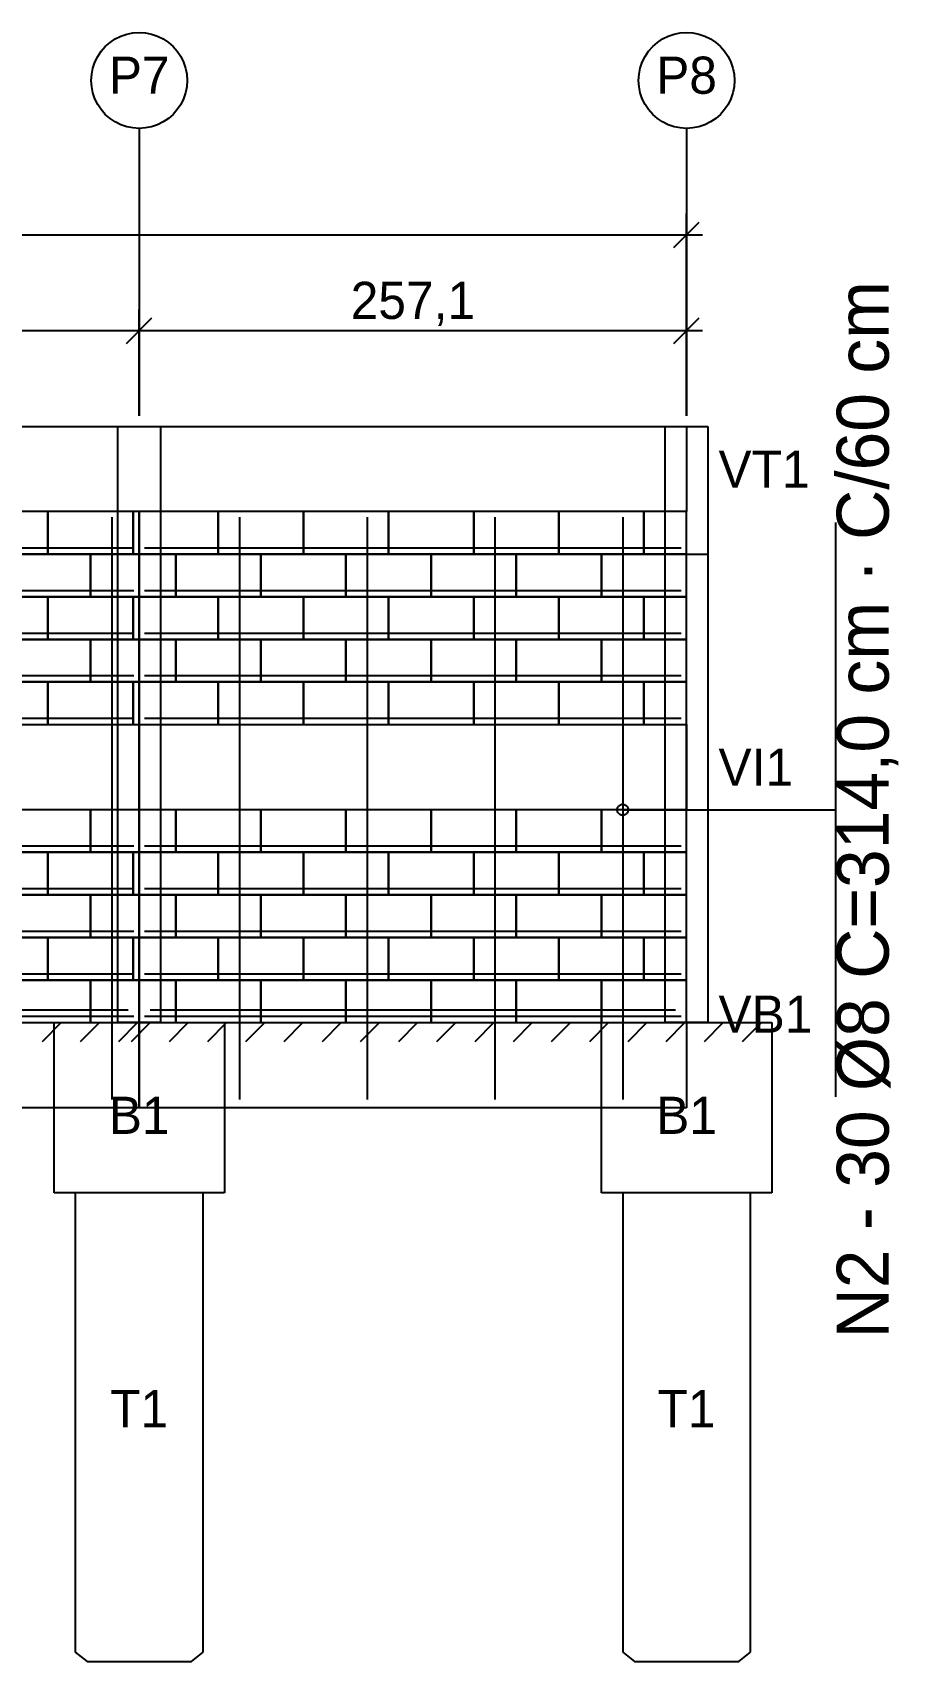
# Model space of a CAD drawing. Header units: millimetres. Extents: x 0 to 3648, y 0 to 594.
# Drawn here: x 3159.6 to 3240.9, y 319.7 to 472.7 of the extents above; entities that cross this region are included whole.
import ezdxf
from ezdxf.enums import TextEntityAlignment as Align

# ---------------------------------------------------------------- set-up
doc = ezdxf.new("R2010")
doc.units = ezdxf.units.MM
for name, color, linetype in [('ALVENARIA', 8, 'CONTINUOUS'), ('COTAS', 4, 'CONTINUOUS'), ('EIXOS', 6, 'CONTINUOUS'), ('FORMAS', 7, 'CONTINUOUS'), ('TEXTOS', 2, 'CONTINUOUS')]:
    doc.layers.add(name, color=color, linetype=linetype)

msp = doc.modelspace()

# ---------------------------------------------------------------- linework, layer by layer
at = {"layer": 'ALVENARIA'}
for p, q in [((3161.00005, 427.73883), (3153, 427.73883)), ((3161.00005, 423.73882), (3161.00005, 427.73883)), ((3169.0001, 427.73883), (3161.00005, 427.73883)), ((3161.00005, 427.73883), (3161.00005, 423.73882)), ((3169.0001, 423.73882), (3169.0001, 427.73883)), ((3169.57151, 427.73883), (3169.0001, 427.73883)), ((3169.0001, 427.73883), (3169.0001, 423.73882)), ((3169.57151, 423.73882), (3169.57151, 427.73883)), ((3177.00015, 427.73883), (3169.57151, 427.73883)), ((3169.57151, 427.73883), (3169.57151, 423.73882)), ((3177.00015, 423.73882), (3177.00015, 427.73883)), ((3184.99995, 427.73883), (3177.00015, 427.73883)), ((3177.00015, 427.73883), (3177.00015, 423.73882)), ((3184.99995, 423.73882), (3184.99995, 427.73883)), ((3193, 427.73883), (3184.99995, 427.73883)), ((3184.99995, 427.73883), (3184.99995, 423.73882)), ((3193, 423.73882), (3193, 427.73883)), ((3201.00005, 427.73883), (3193, 427.73883)), ((3193, 427.73883), (3193, 423.73882)), ((3201.00005, 423.73882), (3201.00005, 427.73883)), ((3209.0001, 427.73883), (3201.00005, 427.73883)), ((3201.00005, 427.73883), (3201.00005, 423.73882)), ((3209.0001, 423.73882), (3209.0001, 427.73883)), ((3217.00015, 427.73883), (3209.0001, 427.73883)), ((3209.0001, 427.73883), (3209.0001, 423.73882)), ((3217.00015, 423.73882), (3217.00015, 427.73883)), ((3221.00005, 427.73883), (3217.00015, 427.73883)), ((3217.00015, 427.73883), (3217.00015, 423.73882)), ((3221.00005, 423.73882), (3221.00005, 427.73883)), ((3153, 423.73882), (3161.00005, 423.73882)), ((3164.99995, 423.73882), (3157.00015, 423.73882)), ((3161.00005, 423.73882), (3169.0001, 423.73882)), ((3164.99995, 419.73881), (3164.99995, 423.73882)), ((3169.57151, 423.73882), (3164.99995, 423.73882)), ((3164.99995, 423.73882), (3164.99995, 419.73881)), ((3169.0001, 423.73882), (3169.57151, 423.73882)), ((3169.57151, 419.73881), (3169.57151, 423.73882)), ((3173, 423.73882), (3169.57151, 423.73882)), ((3169.57151, 423.73882), (3169.57151, 419.73881)), ((3169.57151, 423.73882), (3177.00015, 423.73882)), ((3173, 419.73881), (3173, 423.73882)), ((3181.00005, 423.73882), (3173, 423.73882)), ((3173, 423.73882), (3173, 419.73881)), ((3177.00015, 423.73882), (3184.99995, 423.73882)), ((3181.00005, 419.73881), (3181.00005, 423.73882)), ((3189.0001, 423.73882), (3181.00005, 423.73882)), ((3181.00005, 423.73882), (3181.00005, 419.73881)), ((3184.99995, 423.73882), (3193, 423.73882)), ((3189.0001, 419.73881), (3189.0001, 423.73882)), ((3197.00015, 423.73882), (3189.0001, 423.73882)), ((3189.0001, 423.73882), (3189.0001, 419.73881)), ((3193, 423.73882), (3201.00005, 423.73882)), ((3197.00015, 419.73881), (3197.00015, 423.73882)), ((3204.99995, 423.73882), (3197.00015, 423.73882)), ((3197.00015, 423.73882), (3197.00015, 419.73881)), ((3201.00005, 423.73882), (3209.0001, 423.73882)), ((3204.99995, 419.73881), (3204.99995, 423.73882)), ((3213, 423.73882), (3204.99995, 423.73882)), ((3204.99995, 423.73882), (3204.99995, 419.73881)), ((3209.0001, 423.73882), (3217.00015, 423.73882)), ((3213, 419.73881), (3213, 423.73882)), ((3221.00005, 423.73882), (3213, 423.73882)), ((3213, 423.73882), (3213, 419.73881)), ((3217.00015, 423.73882), (3221.00005, 423.73882)), ((3221.00005, 419.73881), (3221.00005, 423.73882)), ((3161.00005, 419.73881), (3153, 419.73881)), ((3157.00015, 419.73881), (3164.99995, 419.73881)), ((3161.00005, 415.73881), (3161.00005, 419.73881)), ((3169.0001, 419.73881), (3161.00005, 419.73881)), ((3161.00005, 419.73881), (3161.00005, 415.73881)), ((3164.99995, 419.73881), (3169.57151, 419.73881)), ((3169.0001, 415.73881), (3169.0001, 419.73881)), ((3169.57151, 419.73881), (3169.0001, 419.73881)), ((3169.0001, 419.73881), (3169.0001, 415.73881)), ((3169.57151, 415.73881), (3169.57151, 419.73881)), ((3177.00015, 419.73881), (3169.57151, 419.73881)), ((3169.57151, 419.73881), (3169.57151, 415.73881)), ((3169.57151, 419.73881), (3173, 419.73881)), ((3173, 419.73881), (3181.00005, 419.73881)), ((3177.00015, 415.73881), (3177.00015, 419.73881)), ((3184.99995, 419.73881), (3177.00015, 419.73881)), ((3177.00015, 419.73881), (3177.00015, 415.73881)), ((3181.00005, 419.73881), (3189.0001, 419.73881)), ((3184.99995, 415.73881), (3184.99995, 419.73881)), ((3193, 419.73881), (3184.99995, 419.73881)), ((3184.99995, 419.73881), (3184.99995, 415.73881)), ((3189.0001, 419.73881), (3197.00015, 419.73881)), ((3193, 415.73881), (3193, 419.73881)), ((3201.00005, 419.73881), (3193, 419.73881)), ((3193, 419.73881), (3193, 415.73881)), ((3197.00015, 419.73881), (3204.99995, 419.73881)), ((3201.00005, 415.73881), (3201.00005, 419.73881)), ((3209.0001, 419.73881), (3201.00005, 419.73881)), ((3201.00005, 419.73881), (3201.00005, 415.73881)), ((3204.99995, 419.73881), (3213, 419.73881)), ((3209.0001, 415.73881), (3209.0001, 419.73881)), ((3217.00015, 419.73881), (3209.0001, 419.73881)), ((3209.0001, 419.73881), (3209.0001, 415.73881)), ((3213, 419.73881), (3221.00005, 419.73881)), ((3217.00015, 415.73881), (3217.00015, 419.73881)), ((3221.00005, 419.73881), (3217.00015, 419.73881)), ((3217.00015, 419.73881), (3217.00015, 415.73881)), ((3221.00005, 415.73881), (3221.00005, 419.73881)), ((3153, 415.73881), (3161.00005, 415.73881)), ((3164.99995, 415.73881), (3157.00015, 415.73881)), ((3161.00005, 415.73881), (3169.0001, 415.73881)), ((3164.99995, 411.73882), (3164.99995, 415.73881)), ((3169.57151, 415.73881), (3164.99995, 415.73881)), ((3164.99995, 415.73881), (3164.99995, 411.73882)), ((3169.0001, 415.73881), (3169.57151, 415.73881)), ((3169.57151, 411.73882), (3169.57151, 415.73881)), ((3173, 415.73881), (3169.57151, 415.73881)), ((3169.57151, 415.73881), (3169.57151, 411.73882)), ((3169.57151, 415.73881), (3177.00015, 415.73881)), ((3173, 411.73882), (3173, 415.73881)), ((3181.00005, 415.73881), (3173, 415.73881)), ((3173, 415.73881), (3173, 411.73882)), ((3177.00015, 415.73881), (3184.99995, 415.73881)), ((3181.00005, 411.73882), (3181.00005, 415.73881)), ((3189.0001, 415.73881), (3181.00005, 415.73881)), ((3181.00005, 415.73881), (3181.00005, 411.73882)), ((3184.99995, 415.73881), (3193, 415.73881)), ((3189.0001, 411.73882), (3189.0001, 415.73881)), ((3197.00015, 415.73881), (3189.0001, 415.73881)), ((3189.0001, 415.73881), (3189.0001, 411.73882)), ((3193, 415.73881), (3201.00005, 415.73881)), ((3197.00015, 411.73882), (3197.00015, 415.73881)), ((3204.99995, 415.73881), (3197.00015, 415.73881)), ((3197.00015, 415.73881), (3197.00015, 411.73882)), ((3201.00005, 415.73881), (3209.0001, 415.73881)), ((3204.99995, 411.73882), (3204.99995, 415.73881)), ((3213, 415.73881), (3204.99995, 415.73881)), ((3204.99995, 415.73881), (3204.99995, 411.73882)), ((3209.0001, 415.73881), (3217.00015, 415.73881)), ((3213, 411.73882), (3213, 415.73881)), ((3221.00005, 415.73881), (3213, 415.73881)), ((3213, 415.73881), (3213, 411.73882)), ((3217.00015, 415.73881), (3221.00005, 415.73881)), ((3221.00005, 411.73882), (3221.00005, 415.73881)), ((3161.00005, 411.73882), (3153, 411.73882)), ((3157.00015, 411.73882), (3164.99995, 411.73882)), ((3161.00005, 407.73883), (3161.00005, 411.73882)), ((3169.0001, 411.73882), (3161.00005, 411.73882)), ((3161.00005, 411.73882), (3161.00005, 407.73883)), ((3164.99995, 411.73882), (3169.57151, 411.73882)), ((3169.0001, 407.73883), (3169.0001, 411.73882)), ((3169.57151, 411.73882), (3169.0001, 411.73882)), ((3169.0001, 411.73882), (3169.0001, 407.73883)), ((3169.57151, 407.73883), (3169.57151, 411.73882)), ((3177.00015, 411.73882), (3169.57151, 411.73882)), ((3169.57151, 411.73882), (3169.57151, 407.73883)), ((3169.57151, 411.73882), (3173, 411.73882)), ((3173, 411.73882), (3181.00005, 411.73882)), ((3177.00015, 407.73883), (3177.00015, 411.73882)), ((3184.99995, 411.73882), (3177.00015, 411.73882)), ((3177.00015, 411.73882), (3177.00015, 407.73883)), ((3181.00005, 411.73882), (3189.0001, 411.73882)), ((3184.99995, 407.73883), (3184.99995, 411.73882)), ((3193, 411.73882), (3184.99995, 411.73882)), ((3184.99995, 411.73882), (3184.99995, 407.73883)), ((3189.0001, 411.73882), (3197.00015, 411.73882)), ((3193, 407.73883), (3193, 411.73882)), ((3201.00005, 411.73882), (3193, 411.73882)), ((3193, 411.73882), (3193, 407.73883)), ((3197.00015, 411.73882), (3204.99995, 411.73882)), ((3201.00005, 407.73883), (3201.00005, 411.73882)), ((3209.0001, 411.73882), (3201.00005, 411.73882)), ((3201.00005, 411.73882), (3201.00005, 407.73883)), ((3204.99995, 411.73882), (3213, 411.73882)), ((3209.0001, 407.73883), (3209.0001, 411.73882)), ((3217.00015, 411.73882), (3209.0001, 411.73882)), ((3209.0001, 411.73882), (3209.0001, 407.73883)), ((3213, 411.73882), (3221.00005, 411.73882)), ((3217.00015, 407.73883), (3217.00015, 411.73882)), ((3221.00005, 411.73882), (3217.00015, 411.73882)), ((3217.00015, 411.73882), (3217.00015, 407.73883)), ((3221.00005, 407.73883), (3221.00005, 411.73882)), ((3153, 407.73883), (3161.00005, 407.73883)), ((3161.00005, 407.73883), (3169.0001, 407.73883)), ((3169.0001, 407.73883), (3169.57151, 407.73883)), ((3169.57151, 407.73883), (3177.00015, 407.73883)), ((3177.00015, 407.73883), (3184.99995, 407.73883)), ((3184.99995, 407.73883), (3193, 407.73883)), ((3193, 407.73883), (3201.00005, 407.73883)), ((3201.00005, 407.73883), (3209.0001, 407.73883)), ((3209.0001, 407.73883), (3217.00015, 407.73883)), ((3217.00015, 407.73883), (3221.00005, 407.73883)), ((3164.99995, 399.73881), (3157.00015, 399.73881)), ((3164.99995, 395.73881), (3164.99995, 399.73881)), ((3169.57151, 399.73881), (3164.99995, 399.73881)), ((3164.99995, 399.73881), (3164.99995, 395.73881)), ((3169.57151, 395.73881), (3169.57151, 399.73881)), ((3173, 399.73881), (3169.57151, 399.73881)), ((3169.57151, 399.73881), (3169.57151, 395.73881)), ((3173, 395.73881), (3173, 399.73881)), ((3181.00005, 399.73881), (3173, 399.73881)), ((3173, 399.73881), (3173, 395.73881)), ((3181.00005, 395.73881), (3181.00005, 399.73881)), ((3189.0001, 399.73881), (3181.00005, 399.73881)), ((3181.00005, 399.73881), (3181.00005, 395.73881)), ((3189.0001, 395.73881), (3189.0001, 399.73881)), ((3197.00015, 399.73881), (3189.0001, 399.73881)), ((3189.0001, 399.73881), (3189.0001, 395.73881)), ((3197.00015, 395.73881), (3197.00015, 399.73881)), ((3204.99995, 399.73881), (3197.00015, 399.73881)), ((3197.00015, 399.73881), (3197.00015, 395.73881)), ((3204.99995, 395.73881), (3204.99995, 399.73881)), ((3213, 399.73881), (3204.99995, 399.73881)), ((3204.99995, 399.73881), (3204.99995, 395.73881)), ((3213, 395.73881), (3213, 399.73881)), ((3221.00005, 399.73881), (3213, 399.73881)), ((3213, 399.73881), (3213, 395.73881)), ((3221.00005, 395.73881), (3221.00005, 399.73881)), ((3161.00005, 395.73881), (3153, 395.73881)), ((3157.00015, 395.73881), (3164.99995, 395.73881)), ((3161.00005, 391.73882), (3161.00005, 395.73881)), ((3169.0001, 395.73881), (3161.00005, 395.73881)), ((3161.00005, 395.73881), (3161.00005, 391.73882)), ((3164.99995, 395.73881), (3169.57151, 395.73881)), ((3169.0001, 391.73882), (3169.0001, 395.73881)), ((3169.57151, 395.73881), (3169.0001, 395.73881)), ((3169.0001, 395.73881), (3169.0001, 391.73882)), ((3169.57151, 391.73882), (3169.57151, 395.73881)), ((3177.00015, 395.73881), (3169.57151, 395.73881)), ((3169.57151, 395.73881), (3169.57151, 391.73882)), ((3169.57151, 395.73881), (3173, 395.73881)), ((3173, 395.73881), (3181.00005, 395.73881)), ((3177.00015, 391.73882), (3177.00015, 395.73881)), ((3184.99995, 395.73881), (3177.00015, 395.73881)), ((3177.00015, 395.73881), (3177.00015, 391.73882)), ((3181.00005, 395.73881), (3189.0001, 395.73881)), ((3184.99995, 391.73882), (3184.99995, 395.73881)), ((3193, 395.73881), (3184.99995, 395.73881)), ((3184.99995, 395.73881), (3184.99995, 391.73882)), ((3189.0001, 395.73881), (3197.00015, 395.73881)), ((3193, 391.73882), (3193, 395.73881)), ((3201.00005, 395.73881), (3193, 395.73881)), ((3193, 395.73881), (3193, 391.73882)), ((3197.00015, 395.73881), (3204.99995, 395.73881)), ((3201.00005, 391.73882), (3201.00005, 395.73881)), ((3209.0001, 395.73881), (3201.00005, 395.73881)), ((3201.00005, 395.73881), (3201.00005, 391.73882)), ((3204.99995, 395.73881), (3213, 395.73881)), ((3209.0001, 391.73882), (3209.0001, 395.73881)), ((3217.00015, 395.73881), (3209.0001, 395.73881)), ((3209.0001, 395.73881), (3209.0001, 391.73882)), ((3213, 395.73881), (3221.00005, 395.73881)), ((3217.00015, 391.73882), (3217.00015, 395.73881)), ((3221.00005, 395.73881), (3217.00015, 395.73881)), ((3217.00015, 395.73881), (3217.00015, 391.73882)), ((3221.00005, 391.73882), (3221.00005, 395.73881)), ((3153, 391.73882), (3161.00005, 391.73882)), ((3164.99995, 391.73882), (3157.00015, 391.73882)), ((3161.00005, 391.73882), (3169.0001, 391.73882)), ((3164.99995, 387.73883), (3164.99995, 391.73882)), ((3169.57151, 391.73882), (3164.99995, 391.73882)), ((3164.99995, 391.73882), (3164.99995, 387.73883)), ((3169.0001, 391.73882), (3169.57151, 391.73882)), ((3169.57151, 387.73883), (3169.57151, 391.73882)), ((3173, 391.73882), (3169.57151, 391.73882)), ((3169.57151, 391.73882), (3169.57151, 387.73883)), ((3169.57151, 391.73882), (3177.00015, 391.73882)), ((3173, 387.73883), (3173, 391.73882)), ((3181.00005, 391.73882), (3173, 391.73882)), ((3173, 391.73882), (3173, 387.73883)), ((3177.00015, 391.73882), (3184.99995, 391.73882)), ((3181.00005, 387.73883), (3181.00005, 391.73882)), ((3189.0001, 391.73882), (3181.00005, 391.73882)), ((3181.00005, 391.73882), (3181.00005, 387.73883)), ((3184.99995, 391.73882), (3193, 391.73882)), ((3189.0001, 387.73883), (3189.0001, 391.73882)), ((3197.00015, 391.73882), (3189.0001, 391.73882)), ((3189.0001, 391.73882), (3189.0001, 387.73883)), ((3193, 391.73882), (3201.00005, 391.73882)), ((3197.00015, 387.73883), (3197.00015, 391.73882)), ((3204.99995, 391.73882), (3197.00015, 391.73882)), ((3197.00015, 391.73882), (3197.00015, 387.73883)), ((3201.00005, 391.73882), (3209.0001, 391.73882)), ((3204.99995, 387.73883), (3204.99995, 391.73882)), ((3213, 391.73882), (3204.99995, 391.73882)), ((3204.99995, 391.73882), (3204.99995, 387.73883)), ((3209.0001, 391.73882), (3217.00015, 391.73882)), ((3213, 387.73883), (3213, 391.73882)), ((3221.00005, 391.73882), (3213, 391.73882)), ((3213, 391.73882), (3213, 387.73883)), ((3217.00015, 391.73882), (3221.00005, 391.73882)), ((3221.00005, 387.73883), (3221.00005, 391.73882)), ((3161.00005, 387.73883), (3153, 387.73883)), ((3157.00015, 387.73883), (3164.99995, 387.73883)), ((3161.00005, 383.73883), (3161.00005, 387.73883)), ((3169.0001, 387.73883), (3161.00005, 387.73883)), ((3161.00005, 387.73883), (3161.00005, 383.73883)), ((3164.99995, 387.73883), (3169.57151, 387.73883)), ((3169.0001, 383.73883), (3169.0001, 387.73883)), ((3169.57151, 387.73883), (3169.0001, 387.73883)), ((3169.0001, 387.73883), (3169.0001, 383.73883)), ((3169.57151, 383.73883), (3169.57151, 387.73883)), ((3177.00015, 387.73883), (3169.57151, 387.73883)), ((3169.57151, 387.73883), (3169.57151, 383.73883)), ((3169.57151, 387.73883), (3173, 387.73883)), ((3173, 387.73883), (3181.00005, 387.73883)), ((3177.00015, 383.73883), (3177.00015, 387.73883)), ((3184.99995, 387.73883), (3177.00015, 387.73883)), ((3177.00015, 387.73883), (3177.00015, 383.73883)), ((3181.00005, 387.73883), (3189.0001, 387.73883)), ((3184.99995, 383.73883), (3184.99995, 387.73883)), ((3193, 387.73883), (3184.99995, 387.73883)), ((3184.99995, 387.73883), (3184.99995, 383.73883)), ((3189.0001, 387.73883), (3197.00015, 387.73883)), ((3193, 383.73883), (3193, 387.73883)), ((3201.00005, 387.73883), (3193, 387.73883)), ((3193, 387.73883), (3193, 383.73883)), ((3197.00015, 387.73883), (3204.99995, 387.73883)), ((3201.00005, 383.73883), (3201.00005, 387.73883)), ((3209.0001, 387.73883), (3201.00005, 387.73883)), ((3201.00005, 387.73883), (3201.00005, 383.73883)), ((3204.99995, 387.73883), (3213, 387.73883)), ((3209.0001, 383.73883), (3209.0001, 387.73883)), ((3217.00015, 387.73883), (3209.0001, 387.73883)), ((3209.0001, 387.73883), (3209.0001, 383.73883)), ((3213, 387.73883), (3221.00005, 387.73883)), ((3217.00015, 383.73883), (3217.00015, 387.73883)), ((3221.00005, 387.73883), (3217.00015, 387.73883)), ((3217.00015, 387.73883), (3217.00015, 383.73883)), ((3221.00005, 383.73883), (3221.00005, 387.73883)), ((3153, 383.73883), (3161.00005, 383.73883)), ((3164.99995, 383.73883), (3157.00015, 383.73883)), ((3161.00005, 383.73883), (3169.0001, 383.73883)), ((3164.99995, 379.73881), (3164.99995, 383.73883)), ((3169.57151, 383.73883), (3164.99995, 383.73883)), ((3164.99995, 383.73883), (3164.99995, 379.73881)), ((3169.0001, 383.73883), (3169.57151, 383.73883)), ((3169.57151, 379.73881), (3169.57151, 383.73883)), ((3173, 383.73883), (3169.57151, 383.73883)), ((3169.57151, 383.73883), (3169.57151, 379.73881)), ((3169.57151, 383.73883), (3177.00015, 383.73883)), ((3173, 379.73881), (3173, 383.73883)), ((3181.00005, 383.73883), (3173, 383.73883)), ((3173, 383.73883), (3173, 379.73881)), ((3177.00015, 383.73883), (3184.99995, 383.73883)), ((3181.00005, 379.73881), (3181.00005, 383.73883)), ((3189.0001, 383.73883), (3181.00005, 383.73883)), ((3181.00005, 383.73883), (3181.00005, 379.73881)), ((3184.99995, 383.73883), (3193, 383.73883)), ((3189.0001, 379.73881), (3189.0001, 383.73883)), ((3197.00015, 383.73883), (3189.0001, 383.73883)), ((3189.0001, 383.73883), (3189.0001, 379.73881)), ((3193, 383.73883), (3201.00005, 383.73883)), ((3197.00015, 379.73881), (3197.00015, 383.73883)), ((3204.99995, 383.73883), (3197.00015, 383.73883)), ((3197.00015, 383.73883), (3197.00015, 379.73881)), ((3201.00005, 383.73883), (3209.0001, 383.73883)), ((3204.99995, 379.73881), (3204.99995, 383.73883)), ((3213, 383.73883), (3204.99995, 383.73883)), ((3204.99995, 383.73883), (3204.99995, 379.73881)), ((3209.0001, 383.73883), (3217.00015, 383.73883)), ((3213, 379.73881), (3213, 383.73883)), ((3221.00005, 383.73883), (3213, 383.73883)), ((3213, 383.73883), (3213, 379.73881)), ((3217.00015, 383.73883), (3221.00005, 383.73883)), ((3221.00005, 379.73881), (3221.00005, 383.73883)), ((3157.00015, 379.73881), (3164.99995, 379.73881)), ((3164.99995, 379.73881), (3169.57151, 379.73881)), ((3169.57151, 379.73881), (3173, 379.73881)), ((3173, 379.73881), (3181.00005, 379.73881)), ((3181.00005, 379.73881), (3189.0001, 379.73881)), ((3189.0001, 379.73881), (3197.00015, 379.73881)), ((3197.00015, 379.73881), (3204.99995, 379.73881)), ((3204.99995, 379.73881), (3213, 379.73881)), ((3213, 379.73881), (3221.00005, 379.73881))]:
    msp.add_line(p, q, dxfattribs=at)
at = {"layer": 'COTAS'}
for p, q in [((3219.80013, 452.53882), (3222.19997, 454.93881)), ((3221.00005, 436.73882), (3221.00005, 455.73881)), ((2859.50015, 453.73882), (3222.49995, 453.73882)), ((3168.37159, 443.53882), (3170.77143, 445.93882)), ((3168.37159, 443.53882), (3170.77143, 445.93882)), ((3169.57151, 436.73882), (3169.57151, 446.73882)), ((3169.57151, 436.73882), (3169.57151, 446.73882)), ((3219.80013, 443.53882), (3222.19997, 445.93882)), ((3221.00005, 436.73882), (3221.00005, 446.73882)), ((3116.64283, 444.73881), (3171.07141, 444.73881)), ((3168.07161, 444.73881), (3222.49995, 444.73881)), ((3214.99995, 399.73881), (3234.99995, 399.73881))]:
    msp.add_line(p, q, dxfattribs=at)
at = {"layer": 'EIXOS'}
for p, q in [((3166.0013, 470.97824), (3166.38942, 471.4208)), ((3166.38942, 471.4208), (3166.83213, 471.80891)), ((3166.83213, 471.80891), (3167.32141, 472.13593)), ((3167.32141, 472.13593), (3167.84951, 472.39628)), ((3167.84951, 472.39628), (3168.4069, 472.58549)), ((3168.4069, 472.58549), (3168.98407, 472.70032)), ((3168.98407, 472.70032), (3169.57151, 472.73882)), ((3169.57151, 472.73882), (3170.15895, 472.70032)), ((3170.15895, 472.70032), (3170.73613, 472.58549)), ((3170.73613, 472.58549), (3171.29352, 472.39628)), ((3171.29352, 472.39628), (3171.82161, 472.13593)), ((3171.82161, 472.13593), (3172.3109, 471.80891)), ((3172.3109, 471.80891), (3172.75336, 471.4208)), ((3172.75336, 471.4208), (3173.14148, 470.97824)), ((3217.43009, 470.97824), (3217.81821, 471.4208)), ((3217.81821, 471.4208), (3218.26067, 471.80891)), ((3218.26067, 471.80891), (3218.74995, 472.13593)), ((3218.74995, 472.13593), (3219.27804, 472.39628)), ((3219.27804, 472.39628), (3219.83544, 472.58549)), ((3219.83544, 472.58549), (3220.41261, 472.70032)), ((3220.41261, 472.70032), (3221.00005, 472.73882)), ((3221.00005, 472.73882), (3221.58749, 472.70032)), ((3221.58749, 472.70032), (3222.16466, 472.58549)), ((3222.16466, 472.58549), (3222.72206, 472.39628)), ((3222.72206, 472.39628), (3223.25015, 472.13593)), ((3223.25015, 472.13593), (3223.73943, 471.80891)), ((3223.73943, 471.80891), (3224.18189, 471.4208)), ((3224.18189, 471.4208), (3224.57001, 470.97824)), ((3165.22481, 469.4035), (3165.41411, 469.9609)), ((3165.41411, 469.9609), (3165.67428, 470.48882)), ((3165.67428, 470.48882), (3166.0013, 470.97824)), ((3173.14148, 470.97824), (3173.4685, 470.48882)), ((3173.4685, 470.48882), (3173.72892, 469.9609)), ((3173.72892, 469.9609), (3173.91822, 469.4035)), ((3216.65335, 469.4035), (3216.84265, 469.9609)), ((3216.84265, 469.9609), (3217.10306, 470.48882)), ((3217.10306, 470.48882), (3217.43009, 470.97824)), ((3224.57001, 470.97824), (3224.89704, 470.48882)), ((3224.89704, 470.48882), (3225.15745, 469.9609)), ((3225.15745, 469.9609), (3225.34675, 469.4035)), ((3165.07156, 468.23881), (3165.10988, 468.82619)), ((3165.10988, 467.65145), (3165.07156, 468.23881)), ((3165.10988, 468.82619), (3165.22481, 469.4035)), ((3173.91822, 469.4035), (3174.0329, 468.82619)), ((3174.0329, 468.82619), (3174.07146, 468.23881)), ((3174.07146, 468.23881), (3174.0329, 467.65145)), ((3216.5001, 468.23881), (3216.53866, 468.82619)), ((3216.53866, 467.65145), (3216.5001, 468.23881)), ((3216.53866, 468.82619), (3216.65335, 469.4035)), ((3225.34675, 469.4035), (3225.46144, 468.82619)), ((3225.46144, 468.82619), (3225.5, 468.23881)), ((3225.5, 468.23881), (3225.46144, 467.65145)), ((3165.22481, 467.07414), (3165.10988, 467.65145)), ((3165.41411, 466.51675), (3165.22481, 467.07414)), ((3173.91822, 467.07414), (3173.72892, 466.51675)), ((3174.0329, 467.65145), (3173.91822, 467.07414)), ((3216.65335, 467.07414), (3216.53866, 467.65145)), ((3216.84265, 466.51675), (3216.65335, 467.07414)), ((3225.34675, 467.07414), (3225.15745, 466.51675)), ((3225.46144, 467.65145), (3225.34675, 467.07414)), ((3165.67428, 465.98882), (3165.41411, 466.51675)), ((3166.0013, 465.49939), (3165.67428, 465.98882)), ((3166.38942, 465.05684), (3166.0013, 465.49939)), ((3173.14148, 465.49939), (3172.75336, 465.05684)), ((3173.4685, 465.98882), (3173.14148, 465.49939)), ((3173.72892, 466.51675), (3173.4685, 465.98882)), ((3217.10306, 465.98882), (3216.84265, 466.51675)), ((3217.43009, 465.49939), (3217.10306, 465.98882)), ((3217.81821, 465.05684), (3217.43009, 465.49939)), ((3224.57001, 465.49939), (3224.18189, 465.05684)), ((3224.89704, 465.98882), (3224.57001, 465.49939)), ((3225.15745, 466.51675), (3224.89704, 465.98882)), ((3166.83213, 464.66873), (3166.38942, 465.05684)), ((3167.32141, 464.3417), (3166.83213, 464.66873)), ((3167.84951, 464.08136), (3167.32141, 464.3417)), ((3168.4069, 463.89216), (3167.84951, 464.08136)), ((3168.98407, 463.77732), (3168.4069, 463.89216)), ((3169.57151, 463.73882), (3168.98407, 463.77732)), ((3170.15895, 463.77732), (3169.57151, 463.73882)), ((3169.57151, 463.73882), (3169.57151, 436.73882)), ((3170.73613, 463.89216), (3170.15895, 463.77732)), ((3171.29352, 464.08136), (3170.73613, 463.89216)), ((3171.82161, 464.3417), (3171.29352, 464.08136)), ((3172.3109, 464.66873), (3171.82161, 464.3417)), ((3172.75336, 465.05684), (3172.3109, 464.66873)), ((3218.26067, 464.66873), (3217.81821, 465.05684)), ((3218.74995, 464.3417), (3218.26067, 464.66873)), ((3219.27804, 464.08136), (3218.74995, 464.3417)), ((3219.83544, 463.89216), (3219.27804, 464.08136)), ((3220.41261, 463.77732), (3219.83544, 463.89216)), ((3221.00005, 463.73882), (3220.41261, 463.77732)), ((3221.58749, 463.77732), (3221.00005, 463.73882)), ((3221.00005, 463.73882), (3221.00005, 436.73882)), ((3222.16466, 463.89216), (3221.58749, 463.77732)), ((3222.72206, 464.08136), (3222.16466, 463.89216)), ((3223.25015, 464.3417), (3222.72206, 464.08136)), ((3223.73943, 464.66873), (3223.25015, 464.3417)), ((3224.18189, 465.05684), (3223.73943, 464.66873)), ((3167.00015, 427.22601), (3167.00015, 372.50805)), ((3179.0001, 427.22601), (3179.0001, 372.50805)), ((3191.00005, 427.22601), (3191.00005, 372.50805)), ((3203, 427.22601), (3203, 372.50805)), ((3214.99995, 427.22601), (3214.99995, 372.50805)), ((3118.6558, 424.33882), (3169.05869, 424.33882)), ((3170.08433, 424.33882), (3220.48723, 424.33882)), ((2858.94877, 423.73882), (3223.05133, 423.73882)), ((3118.6558, 420.33883), (3169.05869, 420.33883)), ((3170.08433, 420.33883), (3220.48723, 420.33883)), ((3118.6558, 416.33882), (3169.05869, 416.33882)), ((3170.08433, 416.33882), (3220.48723, 416.33882)), ((3118.6558, 412.33881), (3169.05869, 412.33881)), ((3170.08433, 412.33881), (3220.48723, 412.33881)), ((3118.6558, 408.33882), (3169.05869, 408.33882)), ((3170.08433, 408.33882), (3220.48723, 408.33882)), ((3118.6558, 396.33882), (3169.05869, 396.33882)), ((3170.08433, 396.33882), (3220.48723, 396.33882)), ((3118.6558, 392.33881), (3169.05869, 392.33881)), ((3170.08433, 392.33881), (3220.48723, 392.33881)), ((3118.6558, 388.33882), (3169.05869, 388.33882)), ((3170.08433, 388.33882), (3220.48723, 388.33882)), ((3118.6558, 384.33882), (3169.05869, 384.33882)), ((3170.08433, 384.33882), (3220.48723, 384.33882)), ((3118.6558, 380.33883), (3169.05869, 380.33883)), ((3119.16862, 380.93882), (3168.54587, 380.93882)), ((3170.08433, 380.33883), (3220.48723, 380.33883)), ((3170.59716, 380.93882), (3219.97441, 380.93882))]:
    msp.add_line(p, q, dxfattribs=at)
at = {"layer": 'FORMAS'}
for p, q in [((3118.14298, 435.73881), (3169.57151, 435.73881)), ((3167.57156, 435.73881), (3171.57146, 435.73881)), ((3167.57156, 379.73881), (3167.57156, 435.73881)), ((3169.57151, 435.73881), (3221.00005, 435.73881)), ((3171.57146, 435.73881), (3171.57146, 379.73881)), ((3219.0001, 435.73881), (3223, 435.73881)), ((3219.0001, 379.73881), (3219.0001, 435.73881)), ((3221.00005, 435.73881), (3221.00005, 427.73883)), ((3223, 435.73881), (3223, 379.73881)), ((3169.57151, 427.73883), (3118.14298, 427.73883)), ((3169.57151, 427.73883), (3118.14298, 427.73883)), ((3169.57151, 379.73881), (3169.57151, 427.73883)), ((3221.00005, 427.73883), (3169.57151, 427.73883)), ((3169.57151, 427.73883), (3169.57151, 379.73881)), ((3221.00005, 427.73883), (3169.57151, 427.73883)), ((3221.00005, 379.73881), (3221.00005, 427.73883)), ((3234.99995, 426.71318), (3234.99995, 372.76446)), ((3118.14298, 407.73883), (3169.57151, 407.73883)), ((3169.57151, 407.73883), (3169.57151, 399.73881)), ((3169.57151, 407.73883), (3221.00005, 407.73883)), ((3169.57151, 399.73881), (3169.57151, 407.73883)), ((3221.00005, 407.73883), (3221.00005, 399.73881)), ((3169.57151, 399.73881), (3118.14298, 399.73881)), ((3221.00005, 399.73881), (3169.57151, 399.73881)), ((3214.48713, 399.73881), (3214.49164, 399.80576)), ((3214.49164, 399.67189), (3214.48713, 399.73881)), ((3214.49164, 399.80576), (3214.50466, 399.87155)), ((3214.50466, 399.60609), (3214.49164, 399.67189)), ((3214.50466, 399.87155), (3214.52619, 399.93506)), ((3214.52619, 399.54257), (3214.50466, 399.60609)), ((3214.52619, 399.93506), (3214.55599, 399.99522)), ((3214.55599, 399.4824), (3214.52619, 399.54257)), ((3214.55599, 399.99522), (3214.5933, 400.05099)), ((3214.5933, 399.42664), (3214.55599, 399.4824)), ((3214.5933, 400.05099), (3214.63737, 400.10143)), ((3214.63737, 399.3762), (3214.5933, 399.42664)), ((3214.63737, 400.10143), (3214.68795, 400.14568)), ((3214.68795, 399.33197), (3214.63737, 399.3762)), ((3214.68795, 400.14568), (3214.74354, 400.18292)), ((3214.74354, 399.29471), (3214.68795, 399.33197)), ((3214.74354, 400.18292), (3214.80389, 400.2126)), ((3214.80389, 400.2126), (3214.86724, 400.23416)), ((3214.86724, 400.23416), (3214.93309, 400.24725)), ((3214.93309, 400.24725), (3214.99995, 400.25163)), ((3214.99995, 400.25163), (3215.06706, 400.24725)), ((3215.06706, 400.24725), (3215.13291, 400.23416)), ((3215.13291, 400.23416), (3215.19626, 400.2126)), ((3215.19626, 400.2126), (3215.25636, 400.18292)), ((3215.25636, 400.18292), (3215.3122, 400.14568)), ((3215.3122, 399.33197), (3215.25636, 399.29471)), ((3215.3122, 400.14568), (3215.36278, 400.10143)), ((3215.36278, 399.3762), (3215.3122, 399.33197)), ((3215.36278, 400.10143), (3215.40685, 400.05099)), ((3215.40685, 399.42664), (3215.36278, 399.3762)), ((3215.40685, 400.05099), (3215.44416, 399.99522)), ((3215.44416, 399.4824), (3215.40685, 399.42664)), ((3215.44416, 399.99522), (3215.47396, 399.93506)), ((3215.47396, 399.54257), (3215.44416, 399.4824)), ((3215.47396, 399.93506), (3215.49549, 399.87155)), ((3215.49549, 399.60609), (3215.47396, 399.54257)), ((3215.49549, 399.87155), (3215.50851, 399.80576)), ((3215.50851, 399.67189), (3215.49549, 399.60609)), ((3215.50851, 399.80576), (3215.51277, 399.73881)), ((3215.51277, 399.73881), (3215.50851, 399.67189)), ((3214.80389, 399.26503), (3214.74354, 399.29471)), ((3214.86724, 399.24347), (3214.80389, 399.26503)), ((3214.93309, 399.23038), (3214.86724, 399.24347)), ((3214.99995, 399.22599), (3214.93309, 399.23038)), ((3215.06706, 399.23038), (3214.99995, 399.22599)), ((3215.13291, 399.24347), (3215.06706, 399.23038)), ((3215.19626, 399.26503), (3215.13291, 399.24347)), ((3215.25636, 399.29471), (3215.19626, 399.26503)), ((3118.14298, 379.73881), (3169.57151, 379.73881)), ((3118.14298, 379.73881), (3169.57151, 379.73881)), ((3162.24554, 379.73881), (3160.45067, 377.94394)), ((3165.83529, 379.73881), (3164.04041, 377.94394)), ((3171.57146, 379.73881), (3167.57156, 379.73881)), ((3169.42503, 379.73881), (3167.63016, 377.94394)), ((3170.59716, 379.73881), (3168.80228, 377.94394)), ((3169.57151, 379.73881), (3221.00005, 379.73881)), ((3169.57151, 379.73881), (3228.69236, 379.73881)), ((3174.1869, 379.73881), (3172.39203, 377.94394)), ((3177.77664, 379.73881), (3175.98177, 377.94394)), ((3181.36639, 379.73881), (3179.57151, 377.94394)), ((3184.95613, 379.73881), (3183.16126, 377.94394)), ((3188.54587, 379.73881), (3186.751, 377.94394)), ((3192.13562, 379.73881), (3190.34075, 377.94394)), ((3195.72536, 379.73881), (3193.93049, 377.94394)), ((3199.3151, 379.73881), (3197.52023, 377.94394)), ((3202.90485, 379.73881), (3201.10998, 377.94394)), ((3206.49459, 379.73881), (3204.69972, 377.94394)), ((3210.08433, 379.73881), (3208.28946, 377.94394)), ((3213.67408, 379.73881), (3211.87921, 377.94394)), ((3217.26382, 379.73881), (3215.46895, 377.94394)), ((3223, 379.73881), (3219.0001, 379.73881)), ((3220.85357, 379.73881), (3219.05869, 377.94394)), ((3224.44331, 379.73881), (3222.64844, 377.94394)), ((3228.03305, 379.73881), (3226.23818, 377.94394))]:
    msp.add_line(p, q, dxfattribs=at)
at = {"layer": 'TEXTOS'}
for p, q in [((3118.14298, 379.73881), (3169.57151, 379.73881)), ((3161.57146, 379.73881), (3177.57156, 379.73881)), ((3161.57146, 363.73883), (3161.57146, 379.73881)), ((3169.57151, 379.73881), (3169.57151, 371.73882)), ((3169.57151, 379.73881), (3221.00005, 379.73881)), ((3169.57151, 371.73882), (3169.57151, 379.73881)), ((3177.57156, 379.73881), (3177.57156, 363.73883)), ((3213, 379.73881), (3229.0001, 379.73881)), ((3213, 363.73883), (3213, 379.73881)), ((3221.00005, 379.73881), (3221.00005, 371.73882)), ((3229.0001, 379.73881), (3229.0001, 363.73883)), ((3169.57151, 371.73882), (3118.14298, 371.73882)), ((3221.00005, 371.73882), (3169.57151, 371.73882)), ((3177.57156, 363.73883), (3161.57146, 363.73883)), ((3163.57141, 363.73883), (3163.57141, 361.77804)), ((3175.57161, 361.77804), (3175.57161, 363.73883)), ((3229.0001, 363.73883), (3213, 363.73883)), ((3214.99995, 363.73883), (3214.99995, 361.77804)), ((3227.00015, 361.77804), (3227.00015, 363.73883)), ((3163.57141, 361.77804), (3163.57141, 359.81725)), ((3175.57161, 359.81725), (3175.57161, 361.77804)), ((3214.99995, 361.77804), (3214.99995, 359.81725)), ((3227.00015, 359.81725), (3227.00015, 361.77804)), ((3163.57141, 359.81725), (3163.57141, 357.85648)), ((3175.57161, 357.85648), (3175.57161, 359.81725)), ((3214.99995, 359.81725), (3214.99995, 357.85648)), ((3227.00015, 357.85648), (3227.00015, 359.81725)), ((3163.57141, 357.85648), (3163.57141, 355.89569)), ((3175.57161, 355.89569), (3175.57161, 357.85648)), ((3214.99995, 357.85648), (3214.99995, 355.89569)), ((3227.00015, 355.89569), (3227.00015, 357.85648)), ((3163.57141, 355.89569), (3163.57141, 353.9349)), ((3175.57161, 353.9349), (3175.57161, 355.89569)), ((3214.99995, 355.89569), (3214.99995, 353.9349)), ((3227.00015, 353.9349), (3227.00015, 355.89569)), ((3163.57141, 353.9349), (3163.57141, 351.9741)), ((3175.57161, 351.97413), (3175.57161, 353.9349)), ((3214.99995, 353.9349), (3214.99995, 351.9741)), ((3227.00015, 351.97413), (3227.00015, 353.9349)), ((3163.57141, 351.9741), (3163.57141, 350.01334)), ((3175.57161, 350.01334), (3175.57161, 351.97413)), ((3214.99995, 351.9741), (3214.99995, 350.01334)), ((3227.00015, 350.01334), (3227.00015, 351.97413)), ((3163.57141, 350.01334), (3163.57141, 348.05255)), ((3175.57161, 348.05255), (3175.57161, 350.01334)), ((3214.99995, 350.01334), (3214.99995, 348.05255)), ((3227.00015, 348.05255), (3227.00015, 350.01334)), ((3163.57141, 348.05255), (3163.57141, 346.09175)), ((3175.57161, 346.09175), (3175.57161, 348.05255)), ((3214.99995, 348.05255), (3214.99995, 346.09175)), ((3227.00015, 346.09175), (3227.00015, 348.05255)), ((3163.57141, 346.09175), (3163.57141, 344.13099)), ((3175.57161, 344.13099), (3175.57161, 346.09175)), ((3214.99995, 346.09175), (3214.99995, 344.13099)), ((3227.00015, 344.13099), (3227.00015, 346.09175)), ((3163.57141, 344.13099), (3163.57141, 342.1702)), ((3175.57161, 342.1702), (3175.57161, 344.13099)), ((3214.99995, 344.13099), (3214.99995, 342.1702)), ((3227.00015, 342.1702), (3227.00015, 344.13099)), ((3163.57141, 342.1702), (3163.57141, 340.2094)), ((3175.57161, 340.2094), (3175.57161, 342.1702)), ((3214.99995, 342.1702), (3214.99995, 340.2094)), ((3227.00015, 340.2094), (3227.00015, 342.1702)), ((3163.57141, 340.2094), (3163.57141, 338.24861)), ((3175.57161, 338.24861), (3175.57161, 340.2094)), ((3214.99995, 340.2094), (3214.99995, 338.24861)), ((3227.00015, 338.24861), (3227.00015, 340.2094)), ((3163.57141, 338.24861), (3163.57141, 336.28785)), ((3175.57161, 336.28785), (3175.57161, 338.24861)), ((3214.99995, 338.24861), (3214.99995, 336.28785)), ((3227.00015, 336.28785), (3227.00015, 338.24861)), ((3163.57141, 336.28785), (3163.57141, 334.32705)), ((3175.57161, 334.32705), (3175.57161, 336.28785)), ((3214.99995, 336.28785), (3214.99995, 334.32705)), ((3227.00015, 334.32705), (3227.00015, 336.28785)), ((3163.57141, 334.32705), (3163.57141, 332.36626)), ((3175.57161, 332.36626), (3175.57161, 334.32705)), ((3214.99995, 334.32705), (3214.99995, 332.36626)), ((3227.00015, 332.36626), (3227.00015, 334.32705)), ((3163.57141, 332.36626), (3163.57141, 330.40547)), ((3175.57161, 330.4055), (3175.57161, 332.36626)), ((3214.99995, 332.36626), (3214.99995, 330.40547)), ((3227.00015, 330.4055), (3227.00015, 332.36626)), ((3163.57141, 330.40547), (3163.57141, 328.44471)), ((3175.57161, 328.44471), (3175.57161, 330.4055)), ((3214.99995, 330.40547), (3214.99995, 328.44471)), ((3227.00015, 328.44471), (3227.00015, 330.4055)), ((3163.57141, 328.44471), (3163.57141, 326.48391)), ((3175.57161, 326.48391), (3175.57161, 328.44471)), ((3214.99995, 328.44471), (3214.99995, 326.48391)), ((3227.00015, 326.48391), (3227.00015, 328.44471)), ((3163.57141, 326.48391), (3163.57141, 324.52312)), ((3175.57161, 324.52312), (3175.57161, 326.48391)), ((3214.99995, 326.48391), (3214.99995, 324.52312)), ((3227.00015, 324.52312), (3227.00015, 326.48391)), ((3163.57141, 324.52312), (3163.57141, 322.56236)), ((3175.57161, 322.56236), (3175.57161, 324.52312)), ((3214.99995, 324.52312), (3214.99995, 322.56236)), ((3227.00015, 322.56236), (3227.00015, 324.52312)), ((3163.57141, 322.56236), (3163.57141, 320.60156)), ((3175.57161, 320.60156), (3175.57161, 322.56236)), ((3214.99995, 322.56236), (3214.99995, 320.60156)), ((3227.00015, 320.60156), (3227.00015, 322.56236)), ((3163.57141, 320.60156), (3164.66942, 319.73881)), ((3174.47336, 319.73881), (3175.57161, 320.60156)), ((3214.99995, 320.60156), (3216.09796, 319.73881)), ((3225.90214, 319.73881), (3227.00015, 320.60156)), ((3164.66942, 319.73881), (3166.63031, 319.73881)), ((3166.63031, 319.73881), (3168.5912, 319.73881)), ((3168.5912, 319.73881), (3170.55183, 319.73881)), ((3170.55183, 319.73881), (3172.51272, 319.73881)), ((3172.51272, 319.73881), (3174.47336, 319.73881)), ((3216.09796, 319.73881), (3218.05884, 319.73881)), ((3218.05884, 319.73881), (3220.01973, 319.73881)), ((3220.01973, 319.73881), (3221.98037, 319.73881)), ((3221.98037, 319.73881), (3223.94126, 319.73881)), ((3223.94126, 319.73881), (3225.90214, 319.73881))]:
    msp.add_line(p, q, dxfattribs=at)

# ---------------------------------------------------------------- texts
at = {"layer": 'COTAS'}
msp.add_text('257,1', height=3.49162, dxfattribs=at).set_placement((3195.28566, 445.83882), align=Align.CENTER)
at = {"layer": 'TEXTOS'}
for s, height, p in [('P7', 3.49162, (3169.57151, 466.98881)), ('P8', 3.49162, (3221.00005, 466.98881)), ('B1', 3.49231, (3169.57151, 369.28881)), ('B1', 3.49231, (3221.00005, 369.28881)), ('T1', 3.49231, (3169.57151, 341.73882)), ('T1', 3.49231, (3221.00005, 341.73882))]:
    msp.add_text(s, height=height, dxfattribs=at).set_placement(p, align=Align.CENTER)
msp.add_text('N2 - 30 Ø8 C=314,0 cm · C/60 cm', height=4.88718, rotation=90, dxfattribs=at).set_placement((3239.99995, 399.73881), align=Align.CENTER)
for s, p in [('VT1', (3224.0001, 429.98882)), ('VI1', (3224.0001, 401.98881)), ('VB1', (3224.0001, 378.78882))]:
    msp.add_text(s, height=3.49231, dxfattribs=at).set_placement(p)

doc.saveas('drawing.dxf')
